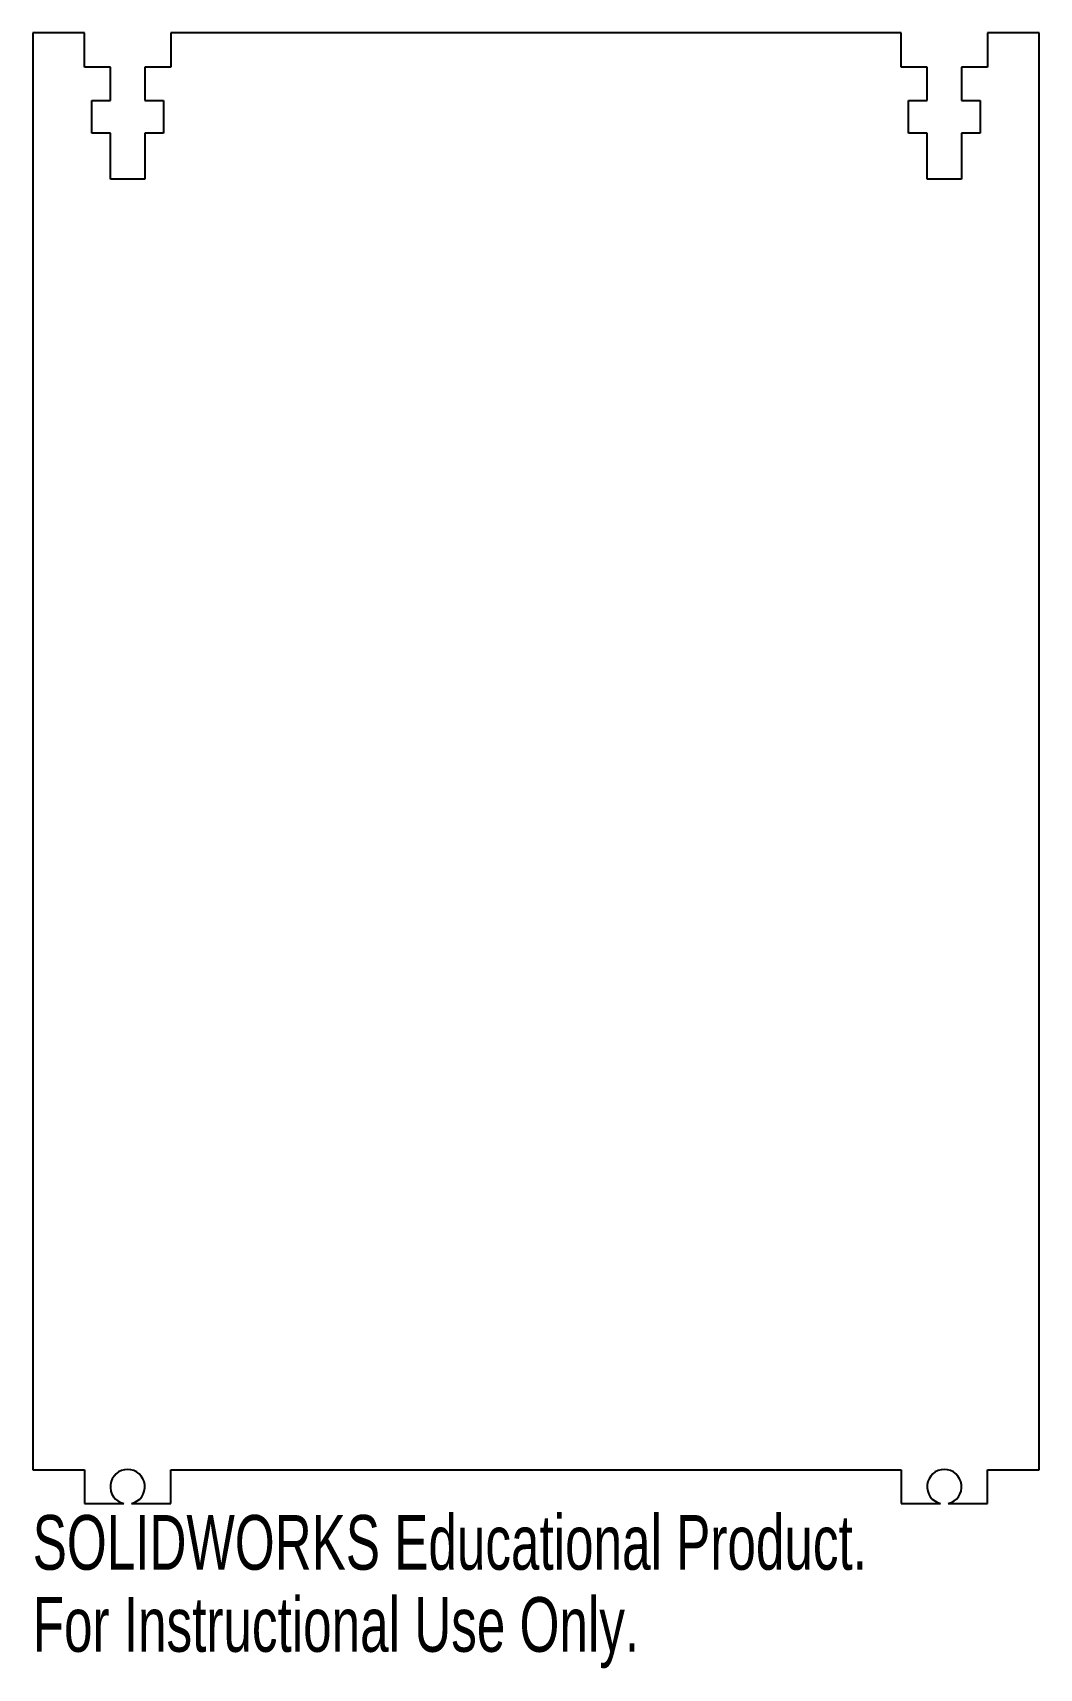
# Model space of a CAD drawing. Header units: inches. Extents: x -1.72 to 1.78, y -3.56 to 2.13.
import ezdxf

# ---------------------------------------------------------------- set-up
doc = ezdxf.new("R2010")
doc.units = ezdxf.units.IN
doc.header["$MEASUREMENT"] = 0
doc.styles.add('SLDTEXTSTYLE0', font='TXT', dxfattribs={"width": 0.7})

msp = doc.modelspace()

# ---------------------------------------------------------------- linework, layer by layer
at = {"color": 7, "linetype": 'Continuous', "lineweight": 25}
for p, q in [((-1.7196, 2.1256), (-1.7196, -2.8744)), ((-1.5396, 2.1256), (-1.7196, 2.1256)), ((-1.5396, 2.0056), (-1.5396, 2.1256)), ((-1.2396, 2.1256), (-1.2396, 2.0056)), ((1.3004, 2.1256), (-1.2396, 2.1256)), ((1.3004, 2.0056), (1.3004, 2.1256)), ((1.6004, 2.1256), (1.6004, 2.0056)), ((1.7804, 2.1256), (1.6004, 2.1256)), ((1.7804, -2.8744), (1.7804, 2.1256)), ((-1.4496, 2.0056), (-1.5396, 2.0056)), ((-1.4496, 1.8893), (-1.4496, 2.0056)), ((-1.3296, 2.0056), (-1.3296, 1.8893)), ((-1.2396, 2.0056), (-1.3296, 2.0056)), ((1.3904, 2.0056), (1.3004, 2.0056)), ((1.3904, 1.8893), (1.3904, 2.0056)), ((1.5104, 2.0056), (1.5104, 1.8893)), ((1.6004, 2.0056), (1.5104, 2.0056)), ((-1.5146, 1.8893), (-1.4496, 1.8893)), ((-1.5146, 1.7756), (-1.5146, 1.8893)), ((-1.3296, 1.8893), (-1.2646, 1.8893)), ((-1.2646, 1.8893), (-1.2646, 1.7756)), ((1.3254, 1.8893), (1.3904, 1.8893)), ((1.3254, 1.7756), (1.3254, 1.8893)), ((1.5104, 1.8893), (1.5754, 1.8893)), ((1.5754, 1.8893), (1.5754, 1.7756)), ((-1.4496, 1.7756), (-1.5146, 1.7756)), ((-1.4496, 1.6156), (-1.4496, 1.7756)), ((-1.3296, 1.7756), (-1.3296, 1.6156)), ((-1.2646, 1.7756), (-1.3296, 1.7756)), ((1.3904, 1.7756), (1.3254, 1.7756)), ((1.3904, 1.6156), (1.3904, 1.7756)), ((1.5104, 1.7756), (1.5104, 1.6156)), ((1.5754, 1.7756), (1.5104, 1.7756)), ((-1.3296, 1.6156), (-1.4496, 1.6156)), ((1.5104, 1.6156), (1.3904, 1.6156)), ((-1.7196, -2.8744), (-1.5396, -2.8744)), ((-1.5396, -2.8744), (-1.5396, -2.9914)), ((-1.2396, -2.8744), (1.3004, -2.8744)), ((-1.2396, -2.9914), (-1.2396, -2.8744)), ((1.3004, -2.8744), (1.3004, -2.9914)), ((1.6004, -2.8744), (1.7804, -2.8744)), ((1.6004, -2.9914), (1.6004, -2.8744)), ((-1.5396, -2.9914), (-1.4029, -2.9914)), ((-1.3762, -2.9914), (-1.2396, -2.9914)), ((1.3004, -2.9914), (1.4371, -2.9914)), ((1.4638, -2.9914), (1.6004, -2.9914))]:
    msp.add_line(p, q, dxfattribs=at)
for centre in [(-1.3896, -2.9329), (1.4504, -2.9329)]:
    msp.add_arc(centre, 0.06, 282.8386, 257.1614, dxfattribs=at)

# ---------------------------------------------------------------- texts
at = {"color": 7, "linetype": 'Continuous', "char_height": 0.1903, "attachment_point": 1, "style": 'SLDTEXTSTYLE0'}
for s, insert in [('SOLIDWORKS Educational Product.', (-1.7196, -3.0315)), ('For Instructional Use Only.', (-1.7196, -3.317))]:
    msp.add_mtext(s, dxfattribs=dict(at, insert=insert))

doc.saveas('drawing.dxf')
